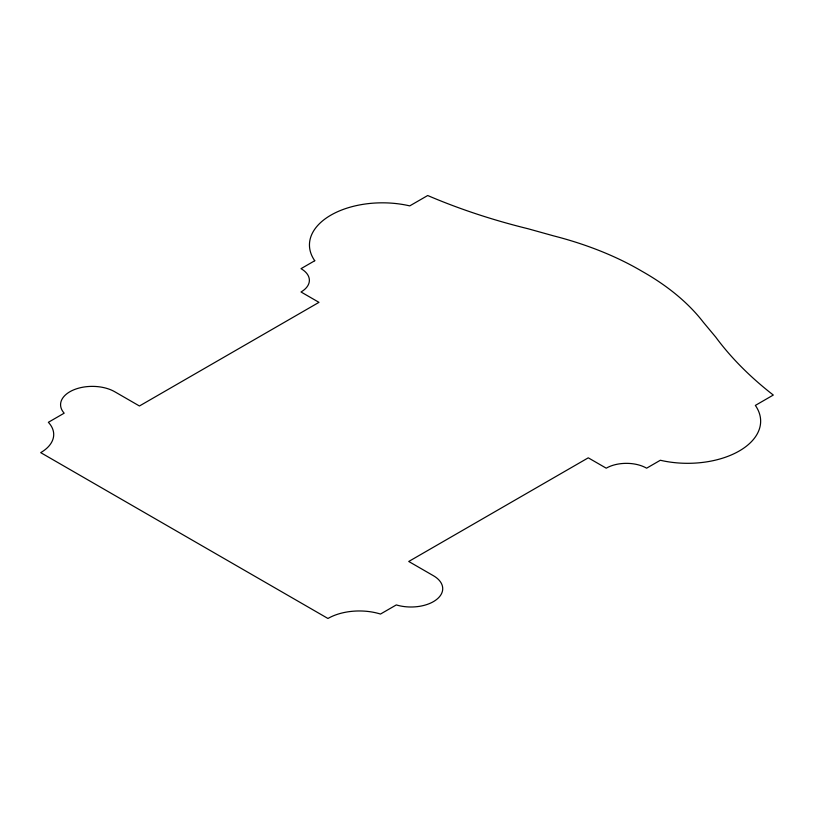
<?xml version="1.0" encoding="UTF-8"?>
<svg xmlns="http://www.w3.org/2000/svg" width="814" height="814" viewBox="0 0 814 814"><rect width="100%" height="100%" fill="white"/><g stroke="black" fill="none" stroke-linecap="round" stroke-linejoin="round"><path stroke-width="1.22" d="M314.753 260.734L301.017 268.661A28.561 16.494 0 0 1 301.017 291.982L318.976 302.35L139.438 405.993L114.754 391.748A31.736 18.325 0 0 0 73.535 389.926A31.736 18.325 0 0 0 64.174 413.176L48.362 422.303A44.434 25.651 0 0 1 40.7 452.635L327.95 618.477A44.434 25.651 0 0 1 380.494 614.051L396.306 604.924A31.736 18.325 0 0 0 436.569 599.521A31.736 18.325 0 0 0 433.424 575.722L408.74 561.477L588.268 457.824L606.226 468.182A28.561 16.494 0 0 1 646.621 468.182L660.347 460.256A72.995 42.145 0 0 0 739.265 450.976A72.995 42.145 0 0 0 755.351 405.413L773.3 395.044A491.015 283.486 0 0 1 715.73 337.108L703.337 322.252A285.226 164.672 0 0 0 642.032 271.306A285.226 164.672 0 0 0 553.785 235.918L528.062 228.754A491.015 283.486 0 0 1 427.706 195.523L409.747 205.881A72.995 42.145 0 0 0 330.83 215.171A72.995 42.145 0 0 0 314.753 260.734"/></g></svg>
